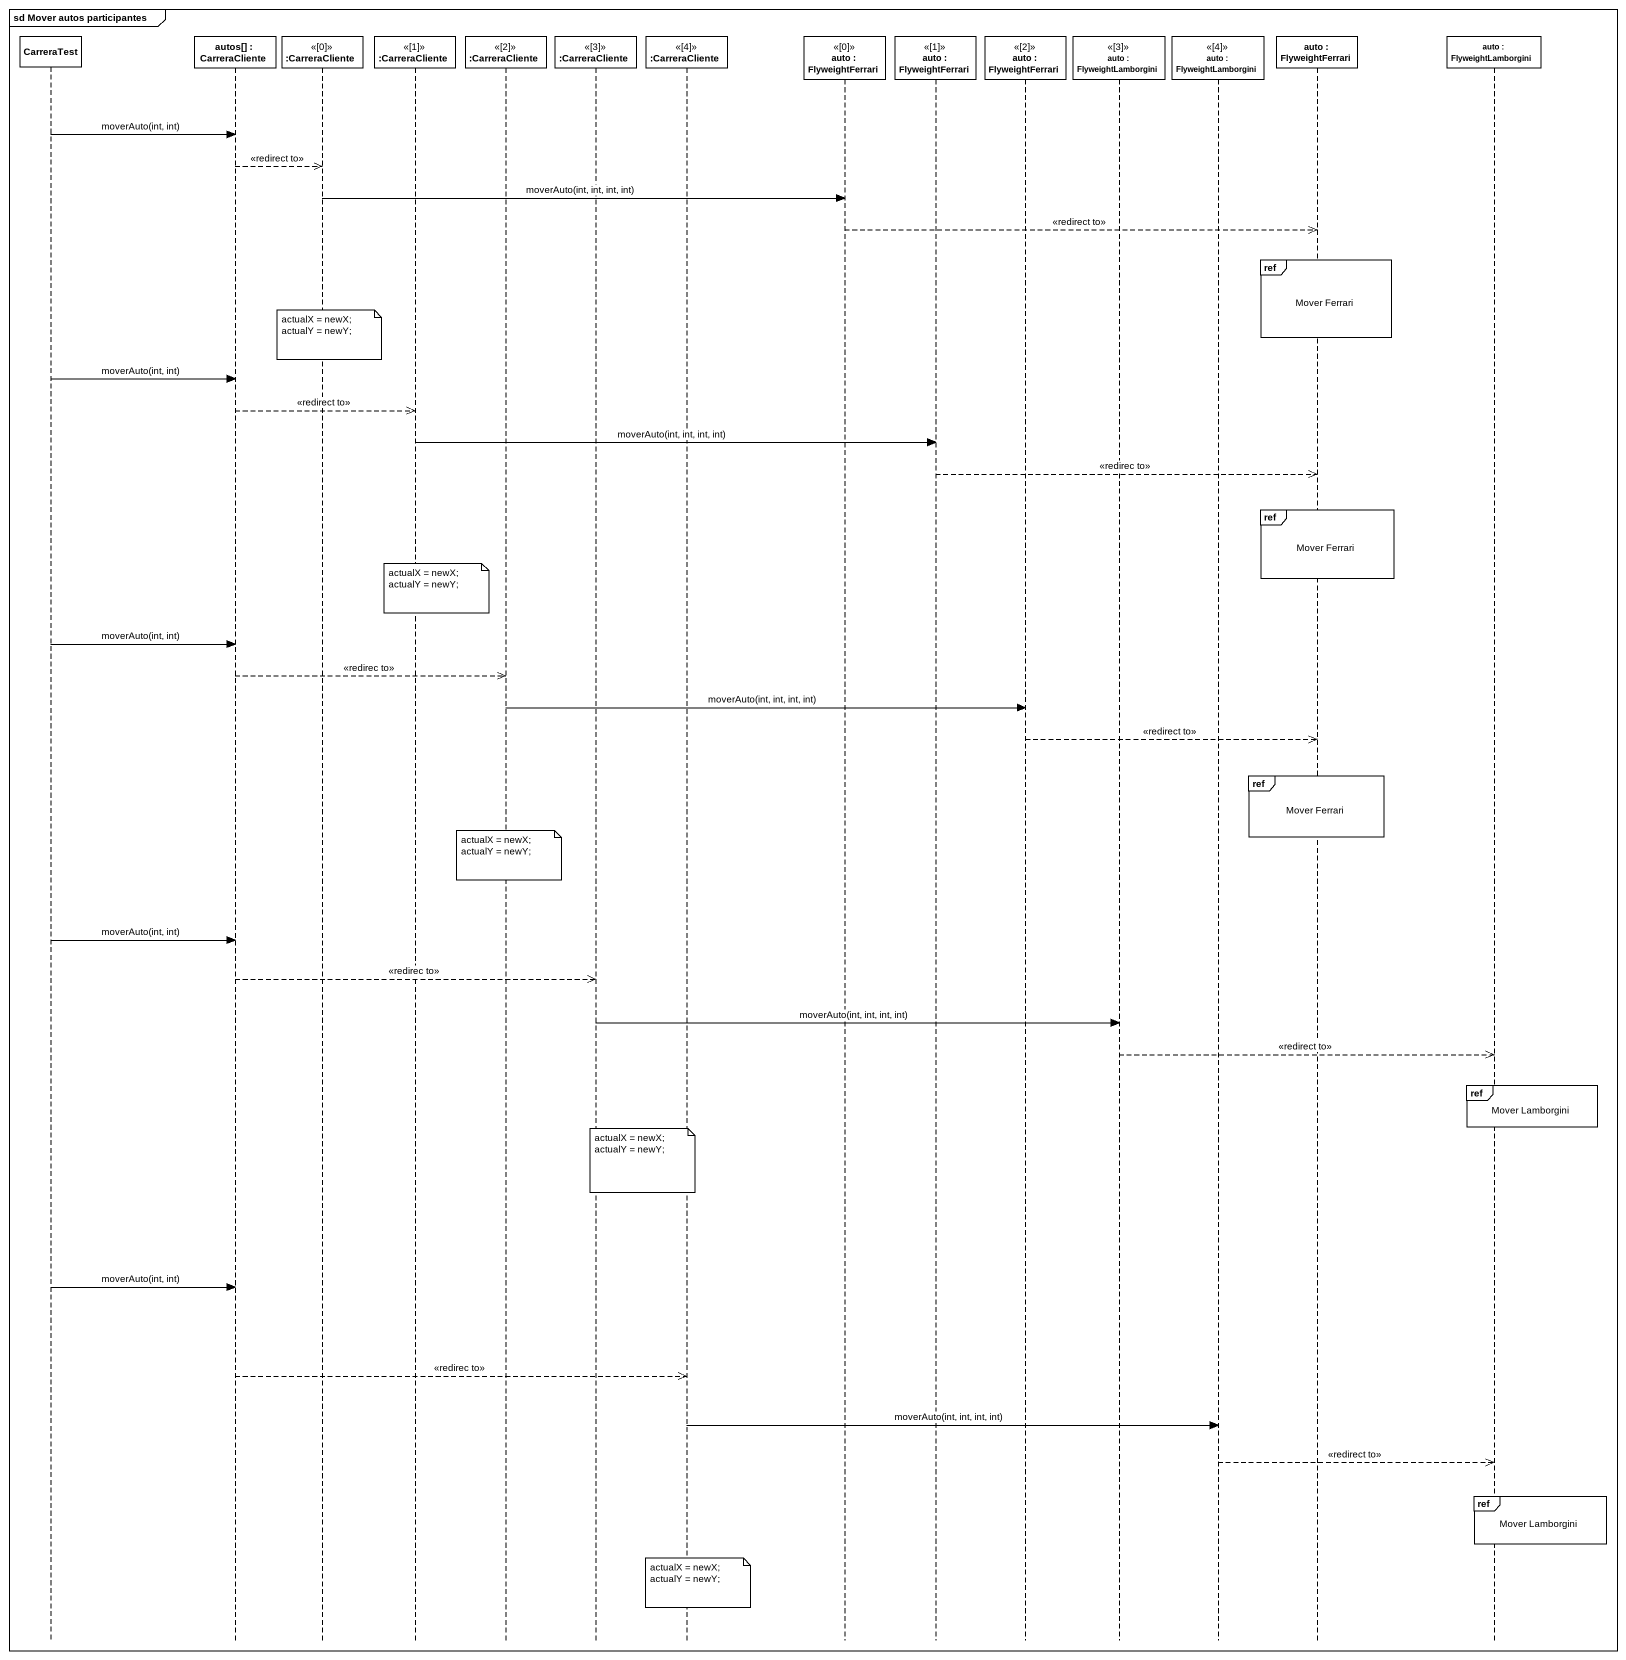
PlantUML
@startuml
mainframe sd Mover autos participantes
hide footbox
participant CarreraTest
participant "autos[] : CarreraCliente" as autos
participant ":CarreraCliente" as CarreraCliente <<[0]>>
participant ":CarreraCliente" as CarreraCliente_2 <<[1]>>
participant ":CarreraCliente" as CarreraCliente_3 <<[2]>>
participant ":CarreraCliente" as CarreraCliente_4 <<[3]>>
participant ":CarreraCliente" as CarreraCliente_5 <<[4]>>
participant "auto : FlyweightFerrari" as auto <<[0]>>
participant "auto : FlyweightFerrari" as auto_2 <<[1]>>
participant "auto : FlyweightFerrari" as auto_3 <<[2]>>
participant "auto : FlyweightLamborgini" as auto_4 <<[3]>>
participant "auto : FlyweightLamborgini" as auto_5 <<[4]>>
participant "auto : FlyweightFerrari" as auto_6
participant "auto : FlyweightLamborgini" as auto_7

CarreraTest -> autos : moverAuto(int, int)
autos -->> CarreraCliente : <<redirect to>>
CarreraCliente -> auto : moverAuto(int, int, int, int)
auto -->> auto_6 : <<redirect to>>
ref over auto_6 : Mover Ferrari
note over CarreraCliente
  actualX = newX;
  actualY = newY;
end note
CarreraTest -> autos : moverAuto(int, int)
autos -->> CarreraCliente_2 : <<redirect to>>
CarreraCliente_2 -> auto_2 : moverAuto(int, int, int, int)
auto_2 -->> auto_6 : <<redirec to>>
ref over auto_6 : Mover Ferrari
note over CarreraCliente_2
  actualX = newX;
  actualY = newY;
end note
CarreraTest -> autos : moverAuto(int, int)
autos -->> CarreraCliente_3 : <<redirec to>>
CarreraCliente_3 -> auto_3 : moverAuto(int, int, int, int)
auto_3 -->> auto_6 : <<redirect to>>
ref over auto_6 : Mover Ferrari
note over CarreraCliente_3
  actualX = newX;
  actualY = newY;
end note
CarreraTest -> autos : moverAuto(int, int)
autos -->> CarreraCliente_4 : <<redirec to>>
CarreraCliente_4 -> auto_4 : moverAuto(int, int, int, int)
auto_4 -->> auto_7 : <<redirect to>>
ref over auto_7 : Mover Lamborgini
note over CarreraCliente_5
  actualX = newX;
  actualY = newY;
end note
CarreraTest -> autos : moverAuto(int, int)
autos -->> CarreraCliente_5 : <<redirec to>>
CarreraCliente_5 -> auto_5 : moverAuto(int, int, int, int)
auto_5 -->> auto_7 : <<redirect to>>
ref over auto_7 : Mover Lamborgini
note over CarreraCliente_5
  actualX = newX;
  actualY = newY;
end note
@enduml
